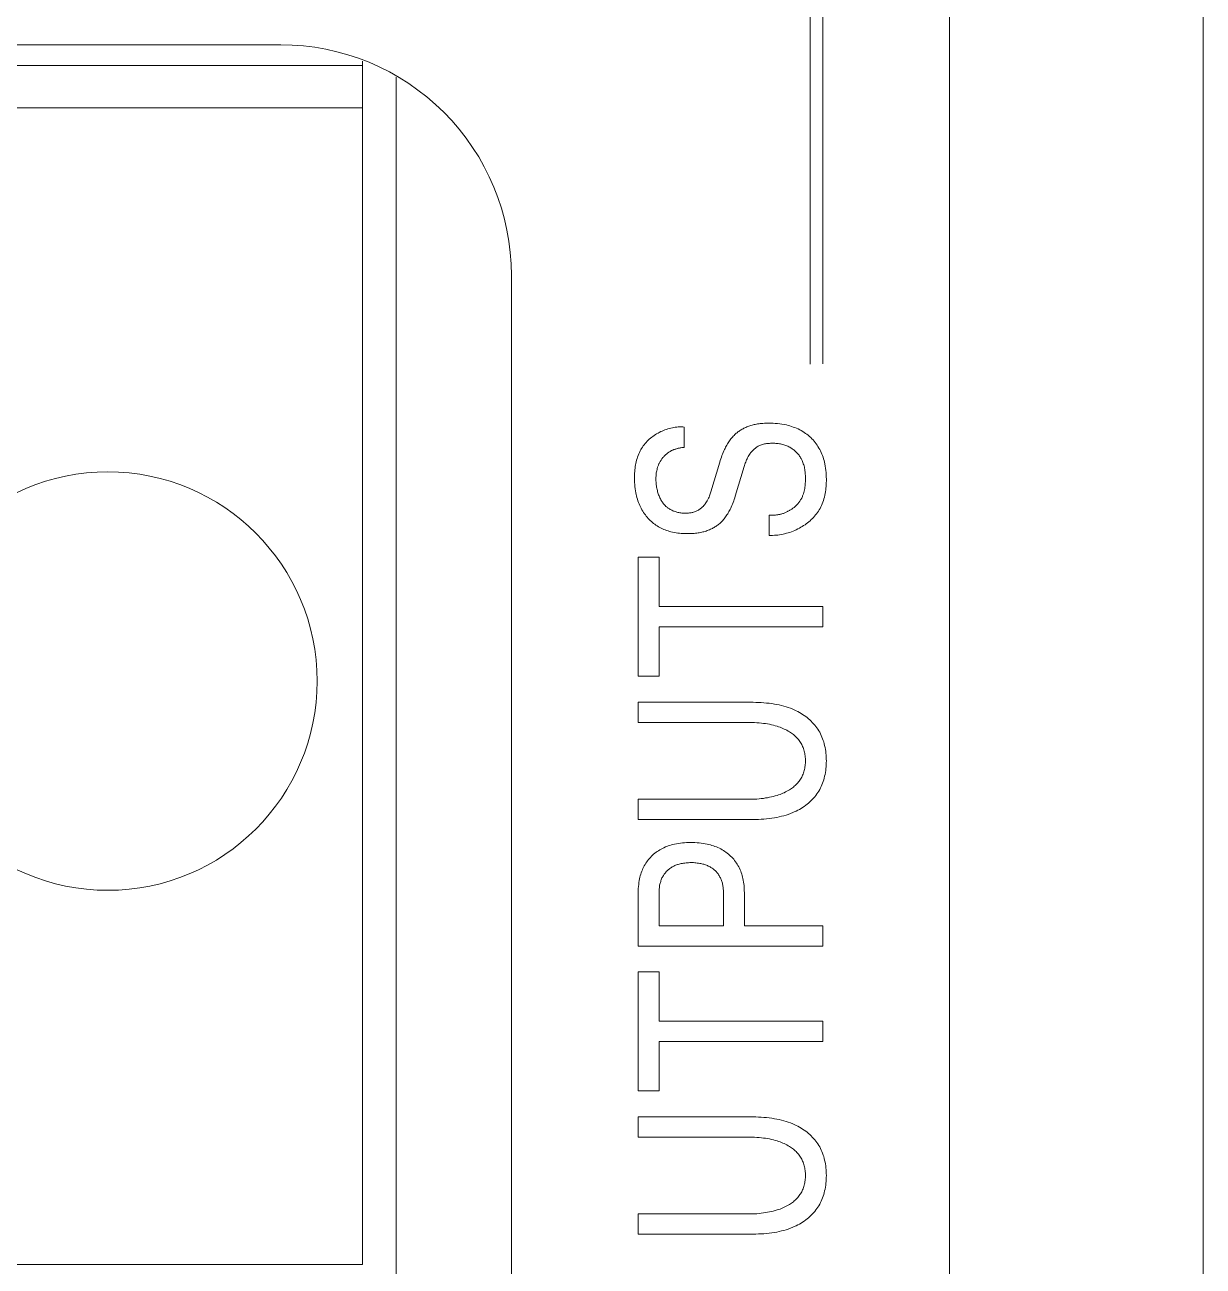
# Model space of a CAD drawing. Header units: millimetres. Extents: x 0 to 420, y 0 to 297.
# Drawn here: x 235.7 to 245.92, y 137.02 to 147.79 of the extents above; entities that cross this region are included whole.
import ezdxf

# ---------------------------------------------------------------- set-up
doc = ezdxf.new("R2010")
doc.units = ezdxf.units.MM
doc.layers.add('eProC - L2', color=41, linetype='Continuous', lineweight=20)

msp = doc.modelspace()

# ---------------------------------------------------------------- linework, layer by layer
at = {"layer": 'eProC - L2', "linetype": 'Continuous'}
for p, q in [((245.924, 167.515), (245.924, 121.115)), ((243.724, 127.543), (243.724, 160.901)), ((242.624, 153.886), (242.624, 144.846)), ((242.514, 150.696), (242.514, 144.845)), ((193.424, 147.615), (237.924, 147.615)), ((238.634, 147.435), (194.214, 147.435)), ((238.634, 137.035), (238.634, 147.473)), ((238.924, 147.334), (238.924, 134.685)), ((238.634, 147.067), (194.214, 147.067)), ((239.924, 145.615), (239.924, 127.119)), ((241.424, 144.299), (241.424, 144.121)), ((241.654, 143.737), (241.731, 143.994)), ((241.942, 143.956), (241.865, 143.699)), ((242.16, 143.359), (242.16, 143.535)), ((241.024, 142.137), (241.024, 143.17)), ((241.024, 143.17), (241.205, 143.17)), ((241.205, 143.17), (241.205, 142.741)), ((241.205, 142.741), (242.624, 142.741)), ((242.624, 142.741), (242.624, 142.566)), ((241.205, 142.566), (241.205, 142.137)), ((242.624, 142.566), (241.205, 142.566)), ((241.205, 142.137), (241.024, 142.137)), ((241.024, 141.736), (241.024, 141.911)), ((241.024, 141.911), (242.021, 141.911)), ((241.973, 141.736), (241.024, 141.736)), ((241.024, 140.895), (241.024, 141.07)), ((241.024, 141.07), (241.973, 141.07)), ((242.021, 140.895), (241.024, 140.895)), ((241.024, 139.797), (241.024, 140.262)), ((241.205, 140.262), (241.205, 139.972)), ((241.763, 139.972), (241.763, 140.262)), ((241.945, 140.262), (241.945, 139.972)), ((241.205, 139.972), (241.763, 139.972)), ((241.945, 139.972), (242.624, 139.972)), ((242.624, 139.972), (242.624, 139.797)), ((242.624, 139.797), (241.024, 139.797)), ((241.024, 138.54), (241.024, 139.573)), ((241.024, 139.573), (241.205, 139.573)), ((241.205, 139.573), (241.205, 139.144)), ((241.205, 139.144), (242.624, 139.144)), ((242.624, 139.144), (242.624, 138.969)), ((241.205, 138.969), (241.205, 138.54)), ((242.624, 138.969), (241.205, 138.969)), ((241.205, 138.54), (241.024, 138.54)), ((241.024, 138.14), (241.024, 138.314)), ((241.024, 138.314), (242.021, 138.314)), ((241.973, 138.14), (241.024, 138.14)), ((241.024, 137.298), (241.024, 137.473)), ((241.024, 137.473), (241.973, 137.473)), ((242.021, 137.298), (241.024, 137.298)), ((238.634, 137.035), (194.214, 137.035))]:
    msp.add_line(p, q, dxfattribs=at)
for points in [[(241.424, 144.299), (241.411, 144.3), (241.398, 144.3), (241.385, 144.3), (241.372, 144.3), (241.359, 144.299), (241.346, 144.297), (241.333, 144.295), (241.32, 144.293), (241.307, 144.29), (241.294, 144.287), (241.281, 144.283), (241.269, 144.279), (241.256, 144.274), (241.244, 144.27), (241.231, 144.264), (241.219, 144.259), (241.207, 144.253), (241.196, 144.246), (241.184, 144.24), (241.173, 144.233), (241.162, 144.225), (241.151, 144.218), (241.141, 144.21), (241.13, 144.201), (241.12, 144.193), (241.111, 144.184), (241.101, 144.175), (241.092, 144.165), (241.084, 144.156), (241.076, 144.145), (241.068, 144.135), (241.06, 144.125), (241.053, 144.114), (241.046, 144.103), (241.04, 144.092), (241.034, 144.079), (241.028, 144.066), (241.023, 144.053), (241.018, 144.039), (241.014, 144.026), (241.01, 144.012), (241.006, 143.998), (241.003, 143.984), (241.001, 143.97), (240.999, 143.956), (240.997, 143.941), (240.995, 143.927), (240.994, 143.912), (240.993, 143.898), (240.993, 143.884), (240.992, 143.869), (240.992, 143.855), (240.992, 143.836), (240.993, 143.818), (240.994, 143.8), (240.996, 143.782), (240.998, 143.764), (241, 143.746), (241.003, 143.729), (241.006, 143.715), (241.01, 143.701), (241.013, 143.687), (241.017, 143.673), (241.022, 143.659), (241.027, 143.645), (241.032, 143.632), (241.037, 143.619), (241.043, 143.606), (241.049, 143.594), (241.056, 143.582), (241.063, 143.57), (241.07, 143.559), (241.078, 143.547), (241.086, 143.536), (241.094, 143.525), (241.102, 143.516), (241.111, 143.506), (241.119, 143.497), (241.128, 143.488), (241.138, 143.479), (241.147, 143.471), (241.157, 143.463), (241.167, 143.455), (241.177, 143.448), (241.188, 143.441), (241.199, 143.434), (241.211, 143.428), (241.222, 143.422), (241.234, 143.417), (241.246, 143.411), (241.258, 143.406), (241.27, 143.402), (241.283, 143.398), (241.295, 143.394), (241.308, 143.391), (241.322, 143.387), (241.337, 143.384), (241.352, 143.382), (241.367, 143.379), (241.382, 143.378), (241.397, 143.376), (241.412, 143.375)], [(242.175, 144.333), (242.152, 144.333), (242.141, 144.333), (242.129, 144.332), (242.118, 144.332), (242.106, 144.331), (242.095, 144.33), (242.083, 144.329), (242.072, 144.327), (242.06, 144.326), (242.049, 144.324), (242.038, 144.322), (242.029, 144.32), (242.02, 144.317), (242.011, 144.315), (242.002, 144.312), (241.993, 144.31), (241.984, 144.307), (241.975, 144.303), (241.966, 144.3), (241.958, 144.296), (241.949, 144.292), (241.941, 144.288), (241.933, 144.284), (241.925, 144.28), (241.918, 144.276), (241.91, 144.271), (241.903, 144.266), (241.896, 144.261), (241.889, 144.256), (241.882, 144.25), (241.875, 144.245), (241.868, 144.239), (241.862, 144.233), (241.855, 144.226), (241.848, 144.219), (241.841, 144.211), (241.835, 144.204), (241.828, 144.196), (241.822, 144.188), (241.816, 144.18), (241.811, 144.172), (241.804, 144.162), (241.798, 144.153), (241.793, 144.143), (241.787, 144.133), (241.782, 144.123), (241.777, 144.113), (241.772, 144.103), (241.767, 144.092), (241.761, 144.079), (241.756, 144.065), (241.75, 144.051), (241.745, 144.037), (241.74, 144.023), (241.736, 144.009), (241.731, 143.994)], [(242.16, 143.359), (242.175, 143.359), (242.19, 143.359), (242.205, 143.36), (242.22, 143.361), (242.235, 143.362), (242.25, 143.364), (242.265, 143.367), (242.28, 143.369), (242.294, 143.373), (242.309, 143.377), (242.324, 143.381), (242.338, 143.385), (242.353, 143.391), (242.367, 143.396), (242.381, 143.402), (242.395, 143.408), (242.409, 143.415), (242.422, 143.422), (242.435, 143.43), (242.447, 143.437), (242.459, 143.444), (242.471, 143.452), (242.482, 143.46), (242.493, 143.469), (242.504, 143.477), (242.514, 143.486), (242.525, 143.496), (242.535, 143.505), (242.544, 143.515), (242.553, 143.525), (242.562, 143.536), (242.571, 143.547), (242.579, 143.558), (242.587, 143.569), (242.594, 143.58), (242.601, 143.592), (242.608, 143.606), (242.614, 143.619), (242.62, 143.633), (242.626, 143.648), (242.63, 143.662), (242.635, 143.677), (242.639, 143.692), (242.642, 143.707), (242.645, 143.722), (242.648, 143.738), (242.65, 143.753), (242.652, 143.769), (242.653, 143.784), (242.654, 143.8), (242.655, 143.815), (242.656, 143.831), (242.656, 143.847), (242.655, 143.866), (242.655, 143.885), (242.653, 143.904), (242.652, 143.923), (242.649, 143.941), (242.646, 143.96), (242.643, 143.979), (242.64, 143.993), (242.636, 144.008), (242.632, 144.022), (242.627, 144.037), (242.622, 144.051), (242.617, 144.065), (242.611, 144.078), (242.604, 144.092), (242.598, 144.105), (242.591, 144.117), (242.583, 144.13), (242.575, 144.142), (242.567, 144.153), (242.558, 144.165), (242.549, 144.176), (242.54, 144.187), (242.53, 144.197), (242.52, 144.207), (242.509, 144.217), (242.498, 144.227), (242.487, 144.236), (242.475, 144.244), (242.463, 144.253), (242.451, 144.26), (242.438, 144.268), (242.425, 144.275), (242.411, 144.282), (242.397, 144.288), (242.383, 144.294), (242.368, 144.299), (242.354, 144.304), (242.339, 144.309), (242.324, 144.313), (242.309, 144.317), (242.29, 144.321), (242.271, 144.324), (242.252, 144.327), (242.233, 144.329), (242.213, 144.331), (242.194, 144.332), (242.175, 144.333)], [(241.192, 143.95), (241.194, 143.956), (241.197, 143.962), (241.199, 143.968), (241.201, 143.973), (241.204, 143.979), (241.206, 143.984), (241.209, 143.989), (241.211, 143.994), (241.214, 143.999), (241.217, 144.003), (241.22, 144.008), (241.223, 144.013), (241.226, 144.017), (241.229, 144.022), (241.233, 144.026), (241.236, 144.031), (241.239, 144.035), (241.243, 144.039), (241.246, 144.043), (241.25, 144.047), (241.254, 144.051), (241.258, 144.054), (241.261, 144.058), (241.265, 144.062), (241.27, 144.065), (241.274, 144.069), (241.278, 144.072), (241.282, 144.075), (241.287, 144.078), (241.291, 144.081), (241.296, 144.084), (241.3, 144.087), (241.305, 144.089), (241.31, 144.092), (241.314, 144.094), (241.319, 144.097), (241.324, 144.099), (241.329, 144.101), (241.334, 144.103), (241.339, 144.105), (241.344, 144.107), (241.349, 144.108), (241.355, 144.11), (241.361, 144.112), (241.366, 144.113), (241.372, 144.115), (241.378, 144.116), (241.383, 144.117), (241.389, 144.118), (241.395, 144.119), (241.401, 144.12), (241.407, 144.12), (241.412, 144.121), (241.418, 144.121), (241.424, 144.121)], [(241.942, 143.956), (241.945, 143.966), (241.949, 143.976), (241.952, 143.986), (241.956, 143.995), (241.96, 144.005), (241.964, 144.014), (241.968, 144.024), (241.973, 144.033), (241.978, 144.042), (241.983, 144.051), (241.988, 144.06), (241.994, 144.068), (241.999, 144.074), (242.004, 144.081), (242.009, 144.087), (242.015, 144.093), (242.02, 144.098), (242.026, 144.104), (242.032, 144.109), (242.038, 144.114), (242.044, 144.119), (242.05, 144.123), (242.057, 144.128), (242.064, 144.132), (242.07, 144.135), (242.078, 144.139), (242.086, 144.142), (242.094, 144.145), (242.102, 144.147), (242.11, 144.15), (242.119, 144.152), (242.127, 144.153), (242.136, 144.155), (242.144, 144.156), (242.153, 144.157), (242.162, 144.157), (242.17, 144.158), (242.18, 144.158), (242.19, 144.158), (242.2, 144.158), (242.209, 144.158), (242.219, 144.157), (242.229, 144.156), (242.239, 144.155), (242.248, 144.154), (242.258, 144.152), (242.267, 144.15), (242.277, 144.148), (242.286, 144.145), (242.295, 144.142), (242.304, 144.139), (242.313, 144.136), (242.322, 144.132), (242.331, 144.128), (242.339, 144.123), (242.346, 144.119), (242.353, 144.115), (242.36, 144.11), (242.367, 144.105), (242.373, 144.1), (242.379, 144.095), (242.386, 144.09), (242.392, 144.084), (242.397, 144.078), (242.403, 144.073), (242.408, 144.066), (242.414, 144.06), (242.419, 144.054), (242.424, 144.047), (242.428, 144.04), (242.432, 144.033), (242.437, 144.026), (242.44, 144.019), (242.445, 144.01), (242.449, 144.001), (242.453, 143.991), (242.456, 143.981), (242.46, 143.971), (242.462, 143.961), (242.465, 143.951), (242.467, 143.941), (242.468, 143.931), (242.47, 143.92), (242.471, 143.91), (242.472, 143.899), (242.473, 143.889), (242.474, 143.878), (242.474, 143.868), (242.474, 143.857), (242.474, 143.847), (242.474, 143.835), (242.474, 143.823), (242.473, 143.811), (242.472, 143.799), (242.471, 143.788), (242.47, 143.776), (242.468, 143.765), (242.466, 143.753), (242.463, 143.742), (242.46, 143.731), (242.457, 143.72)], [(241.654, 143.737), (241.652, 143.728), (241.649, 143.719), (241.645, 143.71), (241.642, 143.701), (241.638, 143.692), (241.634, 143.683), (241.63, 143.675), (241.626, 143.666), (241.621, 143.658), (241.616, 143.65), (241.611, 143.642), (241.606, 143.634), (241.601, 143.628), (241.596, 143.622), (241.592, 143.617), (241.586, 143.611), (241.581, 143.606), (241.576, 143.601), (241.57, 143.596), (241.564, 143.592), (241.559, 143.587), (241.552, 143.583), (241.546, 143.579), (241.54, 143.576), (241.533, 143.572), (241.527, 143.569), (241.52, 143.566), (241.513, 143.564), (241.505, 143.561), (241.498, 143.559), (241.491, 143.558), (241.483, 143.556), (241.476, 143.555), (241.468, 143.554), (241.461, 143.553), (241.453, 143.552), (241.445, 143.552), (241.438, 143.552), (241.429, 143.552), (241.42, 143.552), (241.412, 143.552), (241.403, 143.553), (241.394, 143.554), (241.386, 143.555), (241.377, 143.557), (241.369, 143.558), (241.36, 143.561), (241.352, 143.563), (241.344, 143.565), (241.337, 143.568), (241.33, 143.57), (241.323, 143.573), (241.316, 143.577), (241.309, 143.58), (241.302, 143.584), (241.295, 143.588), (241.289, 143.592), (241.283, 143.596), (241.276, 143.601), (241.271, 143.606), (241.265, 143.611), (241.259, 143.617), (241.254, 143.622), (241.249, 143.628), (241.244, 143.634), (241.239, 143.64), (241.235, 143.646), (241.23, 143.652), (241.225, 143.66), (241.221, 143.668), (241.216, 143.676), (241.212, 143.684), (241.208, 143.693), (241.205, 143.701), (241.201, 143.71), (241.198, 143.719), (241.195, 143.729), (241.192, 143.738), (241.19, 143.748), (241.188, 143.758), (241.186, 143.768), (241.184, 143.777), (241.182, 143.788), (241.181, 143.799), (241.18, 143.81), (241.179, 143.821), (241.178, 143.832), (241.178, 143.844), (241.178, 143.855), (241.178, 143.864), (241.179, 143.874), (241.179, 143.883), (241.18, 143.892), (241.181, 143.902), (241.183, 143.911), (241.185, 143.92), (241.187, 143.93), (241.189, 143.94), (241.192, 143.95)], [(241.412, 143.375), (241.426, 143.374), (241.44, 143.374), (241.454, 143.374), (241.465, 143.374), (241.476, 143.374), (241.487, 143.375), (241.499, 143.375), (241.51, 143.376), (241.521, 143.377), (241.532, 143.379), (241.543, 143.38), (241.554, 143.382), (241.565, 143.384), (241.575, 143.386), (241.585, 143.389), (241.594, 143.391), (241.604, 143.394), (241.614, 143.397), (241.623, 143.4), (241.632, 143.404), (241.642, 143.408), (241.651, 143.412), (241.66, 143.416), (241.667, 143.42), (241.675, 143.424), (241.682, 143.428), (241.69, 143.432), (241.697, 143.437), (241.704, 143.442), (241.711, 143.447), (241.718, 143.452), (241.724, 143.457), (241.731, 143.463), (241.737, 143.468), (241.744, 143.475), (241.751, 143.482), (241.758, 143.489), (241.764, 143.497), (241.77, 143.504), (241.776, 143.512), (241.782, 143.52), (241.788, 143.528), (241.794, 143.537), (241.8, 143.546), (241.805, 143.556), (241.811, 143.565), (241.816, 143.575), (241.821, 143.585), (241.826, 143.595), (241.83, 143.605), (241.836, 143.618), (241.842, 143.631), (241.847, 143.644), (241.852, 143.658), (241.857, 143.671), (241.861, 143.685), (241.865, 143.699)], [(242.457, 143.72), (242.455, 143.713), (242.453, 143.707), (242.45, 143.701), (242.448, 143.695), (242.445, 143.689), (242.442, 143.683), (242.439, 143.678), (242.436, 143.672), (242.433, 143.667), (242.43, 143.662), (242.426, 143.657), (242.423, 143.652), (242.419, 143.647), (242.415, 143.642), (242.411, 143.637), (242.407, 143.632), (242.403, 143.628), (242.399, 143.623), (242.395, 143.619), (242.39, 143.615), (242.386, 143.61), (242.381, 143.606), (242.376, 143.602), (242.371, 143.598), (242.366, 143.595), (242.361, 143.591), (242.356, 143.587), (242.351, 143.584), (242.345, 143.58), (242.34, 143.577), (242.335, 143.574), (242.329, 143.571), (242.323, 143.568), (242.318, 143.565), (242.312, 143.562), (242.306, 143.56), (242.301, 143.557), (242.295, 143.555), (242.289, 143.552), (242.283, 143.55), (242.277, 143.548), (242.271, 143.546), (242.265, 143.544), (242.259, 143.543), (242.253, 143.541), (242.247, 143.54), (242.24, 143.539), (242.234, 143.538), (242.228, 143.537), (242.222, 143.536), (242.216, 143.535), (242.21, 143.534), (242.203, 143.534), (242.197, 143.534), (242.191, 143.534), (242.185, 143.534), (242.179, 143.534), (242.172, 143.534), (242.166, 143.535), (242.16, 143.535)], [(242.021, 140.895), (242.044, 140.895), (242.067, 140.895), (242.091, 140.896), (242.114, 140.898), (242.138, 140.9), (242.161, 140.903), (242.184, 140.906), (242.207, 140.909), (242.227, 140.913), (242.247, 140.917), (242.267, 140.922), (242.287, 140.927), (242.306, 140.933), (242.326, 140.939), (242.345, 140.946), (242.364, 140.954), (242.378, 140.96), (242.393, 140.967), (242.408, 140.974), (242.422, 140.982), (242.436, 140.99), (242.45, 140.999), (242.463, 141.008), (242.477, 141.018), (242.49, 141.028), (242.501, 141.037), (242.513, 141.047), (242.524, 141.058), (242.534, 141.069), (242.545, 141.08), (242.555, 141.091), (242.564, 141.103), (242.573, 141.116), (242.582, 141.128), (242.59, 141.141), (242.598, 141.154), (242.605, 141.168), (242.611, 141.182), (242.617, 141.196), (242.623, 141.21), (242.628, 141.224), (242.633, 141.239), (242.637, 141.253), (242.641, 141.27), (242.645, 141.286), (242.648, 141.302), (242.65, 141.319), (242.652, 141.336), (242.654, 141.352), (242.655, 141.369), (242.655, 141.386), (242.656, 141.403), (242.655, 141.419), (242.655, 141.436), (242.654, 141.453), (242.652, 141.47), (242.65, 141.486), (242.648, 141.503), (242.645, 141.519), (242.641, 141.536), (242.637, 141.552), (242.633, 141.567), (242.628, 141.581), (242.623, 141.595), (242.617, 141.61), (242.611, 141.624), (242.605, 141.637), (242.598, 141.651), (242.59, 141.664), (242.582, 141.677), (242.573, 141.69), (242.564, 141.702), (242.555, 141.714), (242.545, 141.725), (242.534, 141.737), (242.524, 141.747), (242.513, 141.758), (242.501, 141.768), (242.49, 141.778), (242.477, 141.788), (242.463, 141.797), (242.45, 141.806), (242.436, 141.815), (242.422, 141.823), (242.408, 141.831), (242.393, 141.838), (242.378, 141.845), (242.364, 141.852), (242.345, 141.859), (242.326, 141.866), (242.306, 141.872), (242.287, 141.878), (242.267, 141.883), (242.247, 141.888), (242.227, 141.892), (242.207, 141.896), (242.184, 141.9), (242.161, 141.903), (242.138, 141.905), (242.114, 141.907), (242.091, 141.909), (242.067, 141.91), (242.044, 141.91), (242.021, 141.911)], [(241.973, 141.736), (241.993, 141.736), (242.013, 141.736), (242.032, 141.735), (242.052, 141.734), (242.072, 141.732), (242.092, 141.73), (242.111, 141.728), (242.128, 141.726), (242.145, 141.723), (242.162, 141.72), (242.179, 141.716), (242.196, 141.712), (242.213, 141.708), (242.229, 141.703), (242.242, 141.699), (242.254, 141.695), (242.266, 141.69), (242.278, 141.685), (242.291, 141.679), (242.302, 141.674), (242.314, 141.668), (242.326, 141.661), (242.335, 141.656), (242.344, 141.65), (242.353, 141.644), (242.361, 141.638), (242.37, 141.631), (242.378, 141.625), (242.386, 141.617), (242.394, 141.61), (242.401, 141.603), (242.408, 141.595), (242.415, 141.587), (242.421, 141.579), (242.426, 141.571), (242.432, 141.563), (242.437, 141.554), (242.442, 141.545), (242.446, 141.536), (242.45, 141.527), (242.454, 141.518), (242.458, 141.509), (242.461, 141.499), (242.464, 141.488), (242.466, 141.478), (242.469, 141.467), (242.47, 141.457), (242.472, 141.446), (242.473, 141.436), (242.474, 141.425), (242.474, 141.414), (242.474, 141.404), (242.474, 141.393), (242.474, 141.382), (242.473, 141.371), (242.472, 141.361), (242.47, 141.35), (242.469, 141.34), (242.466, 141.329), (242.464, 141.319), (242.461, 141.309), (242.458, 141.299), (242.454, 141.289), (242.45, 141.28), (242.446, 141.271), (242.442, 141.262), (242.437, 141.253), (242.432, 141.245), (242.426, 141.237), (242.421, 141.228), (242.415, 141.22), (242.408, 141.213), (242.401, 141.205), (242.394, 141.197), (242.386, 141.19), (242.378, 141.183), (242.37, 141.176), (242.361, 141.169), (242.353, 141.163), (242.344, 141.157), (242.335, 141.151), (242.326, 141.146), (242.314, 141.139), (242.302, 141.133), (242.29, 141.127), (242.278, 141.122), (242.266, 141.117), (242.254, 141.112), (242.241, 141.108), (242.229, 141.104), (242.212, 141.099), (242.195, 141.094), (242.179, 141.09), (242.162, 141.087), (242.145, 141.083), (242.128, 141.081), (242.111, 141.078), (242.091, 141.076), (242.072, 141.074), (242.052, 141.072), (242.032, 141.071), (242.012, 141.07), (241.993, 141.07), (241.973, 141.07)], [(241.945, 140.262), (241.944, 140.277), (241.944, 140.292), (241.943, 140.307), (241.942, 140.322), (241.94, 140.337), (241.938, 140.352), (241.935, 140.367), (241.932, 140.382), (241.929, 140.395), (241.926, 140.408), (241.922, 140.421), (241.917, 140.434), (241.913, 140.447), (241.907, 140.459), (241.902, 140.472), (241.896, 140.484), (241.889, 140.495), (241.883, 140.506), (241.876, 140.517), (241.868, 140.528), (241.86, 140.538), (241.852, 140.549), (241.844, 140.558), (241.835, 140.568), (241.825, 140.577), (241.816, 140.586), (241.806, 140.595), (241.796, 140.603), (241.785, 140.611), (241.775, 140.618), (241.764, 140.625), (241.753, 140.632), (241.741, 140.639), (241.729, 140.645), (241.716, 140.651), (241.703, 140.656), (241.69, 140.661), (241.677, 140.666), (241.664, 140.67), (241.65, 140.674), (241.637, 140.678), (241.623, 140.681), (241.605, 140.684), (241.588, 140.687), (241.57, 140.69), (241.552, 140.692), (241.534, 140.693), (241.516, 140.694), (241.498, 140.695), (241.48, 140.695), (241.462, 140.695), (241.444, 140.694), (241.426, 140.693), (241.409, 140.692), (241.391, 140.69), (241.374, 140.687), (241.356, 140.684), (241.339, 140.681), (241.325, 140.678), (241.312, 140.674), (241.299, 140.67), (241.285, 140.666), (241.272, 140.661), (241.26, 140.656), (241.247, 140.65), (241.234, 140.644), (241.222, 140.638), (241.211, 140.631), (241.2, 140.624), (241.189, 140.617), (241.179, 140.61), (241.168, 140.602), (241.158, 140.593), (241.149, 140.585), (241.139, 140.576), (241.13, 140.566), (241.122, 140.557), (241.113, 140.547), (241.106, 140.536), (241.098, 140.526), (241.091, 140.515), (241.084, 140.504), (241.077, 140.493), (241.071, 140.482), (241.065, 140.47), (241.06, 140.457), (241.055, 140.445), (241.05, 140.432), (241.046, 140.419), (241.042, 140.406), (241.039, 140.393), (241.036, 140.38), (241.032, 140.364), (241.03, 140.347), (241.028, 140.33), (241.026, 140.313), (241.025, 140.296), (241.024, 140.279), (241.024, 140.262)], [(241.205, 140.262), (241.205, 140.273), (241.206, 140.283), (241.207, 140.293), (241.208, 140.303), (241.209, 140.314), (241.21, 140.324), (241.212, 140.334), (241.214, 140.342), (241.216, 140.349), (241.219, 140.357), (241.221, 140.365), (241.224, 140.372), (241.227, 140.38), (241.23, 140.387), (241.234, 140.395), (241.238, 140.401), (241.242, 140.408), (241.246, 140.415), (241.25, 140.421), (241.255, 140.427), (241.26, 140.433), (241.265, 140.439), (241.27, 140.445), (241.275, 140.45), (241.281, 140.455), (241.287, 140.461), (241.293, 140.465), (241.299, 140.47), (241.306, 140.475), (241.312, 140.479), (241.319, 140.483), (241.326, 140.486), (241.333, 140.49), (241.341, 140.494), (241.348, 140.497), (241.356, 140.5), (241.364, 140.503), (241.372, 140.505), (241.38, 140.508), (241.388, 140.51), (241.396, 140.512), (241.407, 140.514), (241.418, 140.515), (241.428, 140.517), (241.439, 140.518), (241.45, 140.519), (241.46, 140.519), (241.471, 140.52), (241.482, 140.52), (241.493, 140.52), (241.504, 140.52), (241.515, 140.519), (241.525, 140.518), (241.536, 140.517), (241.547, 140.516), (241.558, 140.514), (241.568, 140.512), (241.577, 140.51), (241.585, 140.508), (241.593, 140.506), (241.601, 140.503), (241.609, 140.5), (241.617, 140.497), (241.625, 140.494), (241.632, 140.491), (241.64, 140.487), (241.647, 140.483), (241.653, 140.479), (241.66, 140.475), (241.666, 140.471), (241.673, 140.466), (241.679, 140.461), (241.685, 140.456), (241.691, 140.451), (241.696, 140.446), (241.702, 140.44), (241.707, 140.434), (241.712, 140.428), (241.717, 140.422), (241.721, 140.415), (241.726, 140.409), (241.73, 140.402), (241.733, 140.395), (241.737, 140.388), (241.741, 140.381), (241.744, 140.373), (241.747, 140.366), (241.749, 140.358), (241.752, 140.35), (241.754, 140.342), (241.756, 140.334), (241.758, 140.325), (241.759, 140.316), (241.76, 140.308), (241.761, 140.299), (241.762, 140.289), (241.763, 140.28), (241.763, 140.271), (241.763, 140.262)], [(242.021, 137.298), (242.044, 137.298), (242.067, 137.299), (242.091, 137.3), (242.114, 137.301), (242.138, 137.303), (242.161, 137.306), (242.184, 137.309), (242.207, 137.313), (242.227, 137.316), (242.247, 137.32), (242.267, 137.325), (242.287, 137.33), (242.306, 137.336), (242.326, 137.342), (242.345, 137.349), (242.364, 137.357), (242.378, 137.363), (242.393, 137.37), (242.408, 137.378), (242.422, 137.385), (242.436, 137.393), (242.45, 137.402), (242.463, 137.411), (242.477, 137.421), (242.49, 137.431), (242.501, 137.44), (242.513, 137.45), (242.524, 137.461), (242.534, 137.472), (242.545, 137.483), (242.555, 137.495), (242.564, 137.507), (242.573, 137.519), (242.582, 137.531), (242.59, 137.544), (242.598, 137.558), (242.605, 137.571), (242.611, 137.585), (242.617, 137.599), (242.623, 137.613), (242.628, 137.627), (242.633, 137.642), (242.637, 137.656), (242.641, 137.673), (242.645, 137.689), (242.648, 137.706), (242.65, 137.722), (242.652, 137.739), (242.654, 137.755), (242.655, 137.772), (242.655, 137.789), (242.656, 137.806), (242.655, 137.823), (242.655, 137.839), (242.654, 137.856), (242.652, 137.873), (242.65, 137.889), (242.648, 137.906), (242.645, 137.922), (242.641, 137.939), (242.637, 137.955), (242.633, 137.97), (242.628, 137.984), (242.623, 137.999), (242.617, 138.013), (242.611, 138.027), (242.605, 138.04), (242.598, 138.054), (242.59, 138.067), (242.582, 138.08), (242.573, 138.093), (242.564, 138.105), (242.555, 138.117), (242.545, 138.128), (242.534, 138.14), (242.524, 138.151), (242.513, 138.161), (242.501, 138.171), (242.49, 138.181), (242.477, 138.191), (242.463, 138.2), (242.45, 138.209), (242.436, 138.218), (242.422, 138.226), (242.408, 138.234), (242.393, 138.241), (242.378, 138.248), (242.364, 138.255), (242.345, 138.262), (242.326, 138.269), (242.306, 138.275), (242.287, 138.281), (242.267, 138.286), (242.247, 138.291), (242.227, 138.295), (242.207, 138.299), (242.184, 138.303), (242.161, 138.306), (242.138, 138.308), (242.114, 138.31), (242.091, 138.312), (242.067, 138.313), (242.044, 138.314), (242.021, 138.314)], [(241.973, 138.14), (241.993, 138.139), (242.013, 138.139), (242.032, 138.138), (242.052, 138.137), (242.072, 138.135), (242.092, 138.134), (242.111, 138.131), (242.128, 138.129), (242.145, 138.126), (242.162, 138.123), (242.179, 138.119), (242.196, 138.115), (242.213, 138.111), (242.229, 138.106), (242.242, 138.102), (242.254, 138.098), (242.266, 138.093), (242.278, 138.088), (242.291, 138.083), (242.302, 138.077), (242.314, 138.071), (242.326, 138.064), (242.335, 138.059), (242.344, 138.053), (242.353, 138.047), (242.361, 138.041), (242.37, 138.034), (242.378, 138.028), (242.386, 138.021), (242.394, 138.013), (242.401, 138.006), (242.408, 137.998), (242.415, 137.99), (242.421, 137.982), (242.426, 137.974), (242.432, 137.966), (242.437, 137.957), (242.442, 137.948), (242.446, 137.939), (242.45, 137.93), (242.454, 137.921), (242.458, 137.912), (242.461, 137.902), (242.464, 137.891), (242.466, 137.881), (242.469, 137.871), (242.47, 137.86), (242.472, 137.849), (242.473, 137.839), (242.474, 137.828), (242.474, 137.817), (242.474, 137.807), (242.474, 137.796), (242.474, 137.785), (242.473, 137.775), (242.472, 137.764), (242.47, 137.753), (242.469, 137.743), (242.466, 137.733), (242.464, 137.722), (242.461, 137.712), (242.458, 137.702), (242.454, 137.692), (242.45, 137.683), (242.446, 137.674), (242.442, 137.665), (242.437, 137.657), (242.432, 137.648), (242.426, 137.64), (242.421, 137.632), (242.415, 137.624), (242.408, 137.616), (242.401, 137.608), (242.394, 137.6), (242.386, 137.593), (242.378, 137.586), (242.37, 137.579), (242.361, 137.573), (242.353, 137.566), (242.344, 137.56), (242.335, 137.555), (242.326, 137.549), (242.314, 137.543), (242.302, 137.536), (242.29, 137.531), (242.278, 137.525), (242.266, 137.52), (242.254, 137.515), (242.241, 137.511), (242.229, 137.507), (242.212, 137.502), (242.195, 137.497), (242.179, 137.493), (242.162, 137.49), (242.145, 137.487), (242.128, 137.484), (242.111, 137.481), (242.091, 137.479), (242.072, 137.477), (242.052, 137.475), (242.032, 137.474), (242.012, 137.473), (241.993, 137.473), (241.973, 137.473)]]:
    msp.add_lwpolyline(points, dxfattribs=at)
msp.add_circle((236.424, 142.095), 1.815, dxfattribs=at)
msp.add_arc((237.924, 145.615), 2, 359.9936, 90.0027, dxfattribs=at)

doc.saveas('drawing.dxf')
